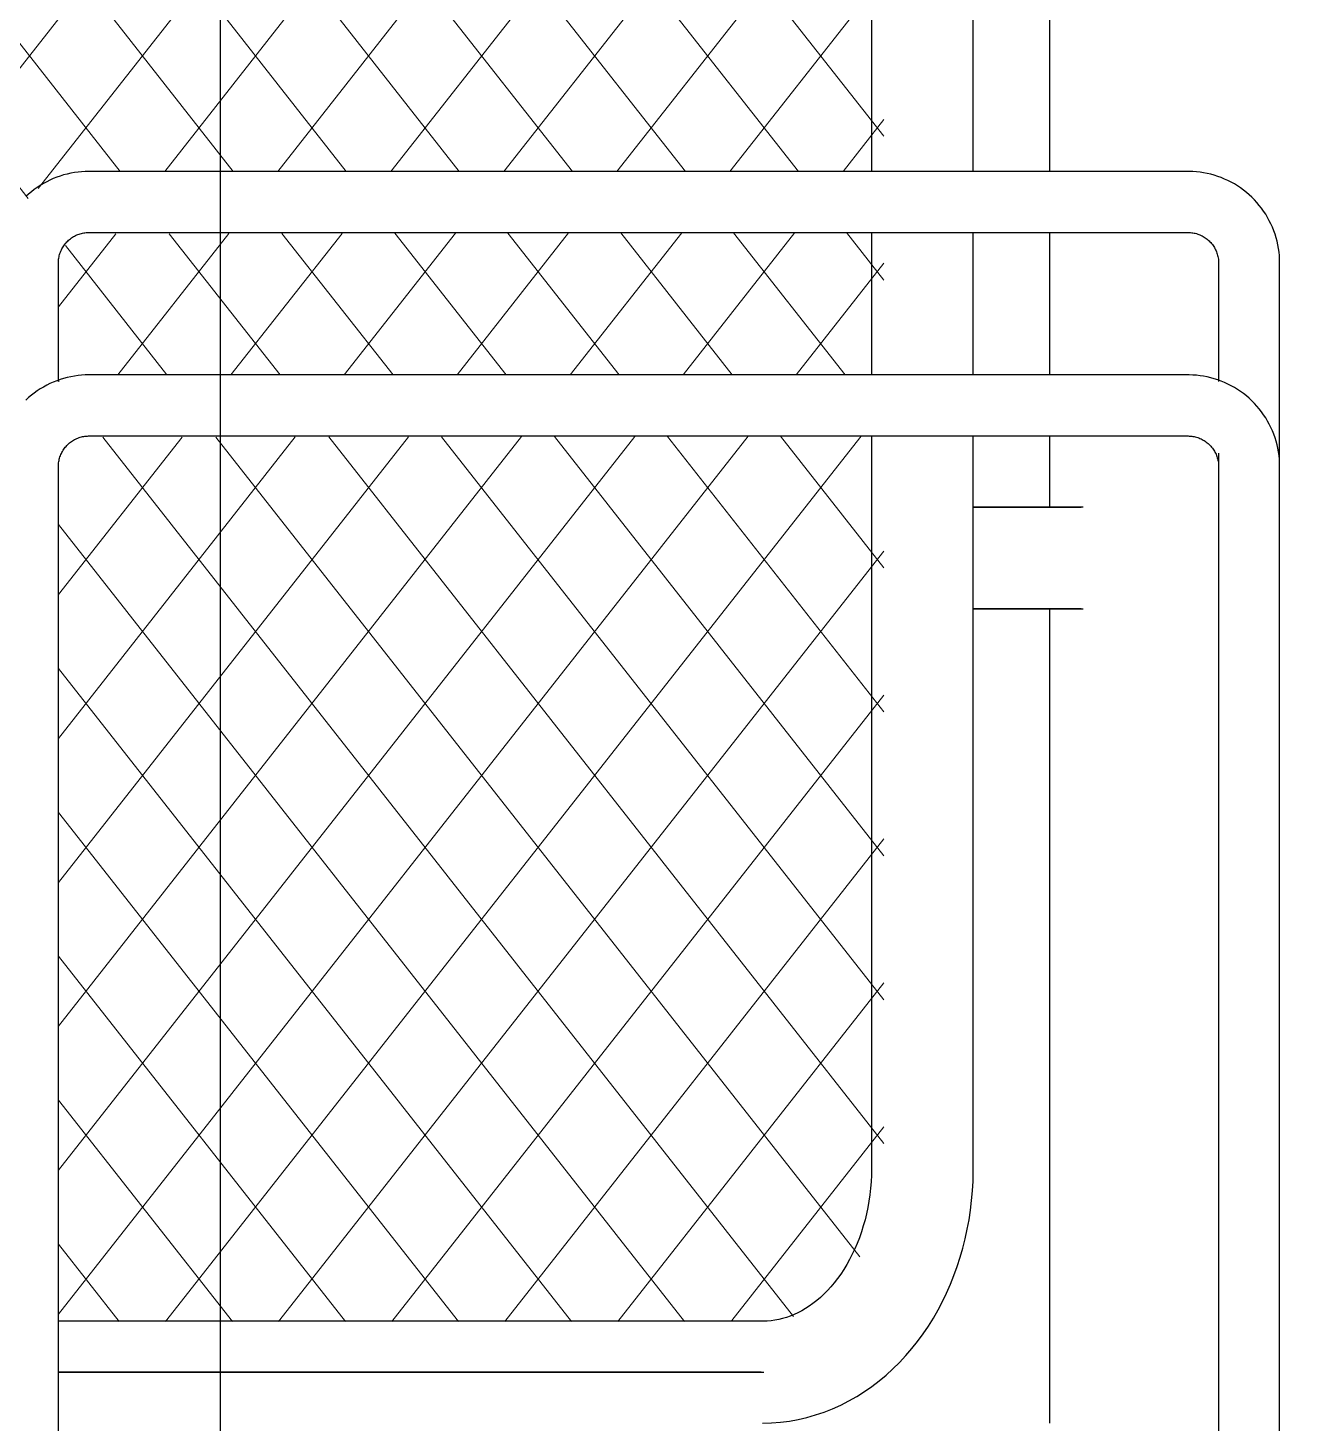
# Model space of a CAD drawing. Header units: millimetres. Extents: x 2519235 to 7246330, y 25937 to 201821.
# Drawn here: x 3124390 to 3125017, y 101490 to 102176 of the extents above; entities that cross this region are included whole.
import ezdxf
from ezdxf.enums import TextEntityAlignment as Align
from ezdxf.xclip import XClip

# ---------------------------------------------------------------- set-up
doc = ezdxf.new("R2010")
doc.units = ezdxf.units.MM
doc.header["$XCLIPFRAME"] = 0
doc.linetypes.add('TA_GL_005.00000', pattern=[13.75, 5, -1.25, 1.25, -1.25, 5])
for name, color, linetype in [('000 - 0_HIDE_OBJ_FRAMING_DEF_SUB_1', 7, 'Continuous'), ('000 - 0_SYM_DWG_GRID-BUBBLE_MAIN_COLOR_1', 7, 'Continuous'), ('000 - 0_SYM_DWG_GRIDLINE_MAIN_COLOR_251', 7, 'Continuous')]:
    doc.layers.add(name, color=color, linetype=linetype)
doc.styles.add('Arial', font='arial.ttf', dxfattribs={"height": 299.9999999999997})
doc.styles.add('TA', font='', dxfattribs={"height": 4.5})
doc.styles.get('TA').set_extended_font_data('Cordia New')

# ---------------------------------------------------------------- blocks, each defined once
blk = doc.blocks.new('DPA_U BICYCLE PARKING 900 - DPA_U BICYCLE PARKING_650mm-30260349-ENTRANCE 1 - ELEVATION 4')
at = {"layer": '000 - 0_HIDE_OBJ_FRAMING_DEF_SUB_1', "color": 7}
for p, q in [((-3018767.303781496, 102005.0000000001), (-3019307.303781496, 102005.0000000001)), ((-3019307.303781496, 101975.0000000001), (-3018767.303781496, 101975.0000000001)), ((-3019322.303781496, 101097.8225807195), (-3019322.303781496, 101960.0000000001)), ((-3018752.303781496, 101960.0000000001), (-3018752.303781496, 101097.8225807195)), ((-3018722.303781496, 101097.8225807195), (-3018722.303781496, 101960.0000000001))]:
    blk.add_line(p, q, dxfattribs=at)
at = {"layer": '000 - 0_HIDE_OBJ_FRAMING_DEF_SUB_1', "color": 7, "flags": 128}
for points in [[(-3019307.303781496, 102005.0000000001), (-3019309.103301535, 102004.9640047998), (-3019310.899942725, 102004.8560767837), (-3019312.690830824, 102004.6763886135), (-3019314.473100794, 102004.425227752), (-3019316.243901382, 102004.1029960029), (-3019318.000399685, 102003.7102088684), (-3019319.739785681, 102003.2474947241), (-3019321.459276724, 102002.7155938138), (-3019323.156121994, 102002.1153570656), (-3019324.8276069, 102001.4477447302), (-3019326.471057424, 102000.713824845), (-3019328.083844395, 101999.9147715251), (-3019329.6633877, 101999.0518630856), (-3019331.207160403, 101998.1264799957), (-3019332.712692799, 101997.140102671), (-3019334.177576358, 101996.0943091049), (-3019335.599467577, 101994.9907723439), (-3019336.976091735, 101993.8312578114), (-3019338.305246526, 101992.6176204834)], [(-3018722.303781496, 101960.0000000001), (-3018722.339776697, 101961.7995200385), (-3018722.447704712, 101963.5961612287), (-3018722.627392882, 101965.3870493281), (-3018722.878553744, 101967.1693192977), (-3018723.200785493, 101968.9401198858), (-3018723.593572628, 101970.6966181893), (-3018724.056286772, 101972.4360041855), (-3018724.588187683, 101974.1554952278), (-3018725.188424431, 101975.8523404974), (-3018725.856036766, 101977.5238254039), (-3018726.589956651, 101979.167275928), (-3018727.389009971, 101980.7800628994), (-3018728.251918411, 101982.359606203), (-3018729.1773015, 101983.9033789065), (-3018730.163678825, 101985.4089113028), (-3018731.209472391, 101986.8737948614), (-3018732.313009153, 101988.2956860809), (-3018733.472523685, 101989.6723102388), (-3018734.686161013, 101991.00146503), (-3018735.951979576, 101992.2810240906), (-3018737.267954333, 101993.5089403988), (-3018738.631980008, 101994.6832495505), (-3018740.041874447, 101995.8020729017), (-3018741.495382123, 101996.8636205736), (-3018742.990177732, 101997.8661943164), (-3018744.523869921, 101998.808190226), (-3018746.094005108, 101999.6881013099), (-3018747.698071414, 102000.504519898), (-3018749.333502673, 102001.2561398948), (-3018750.997682545, 102001.9417588686), (-3018752.687948697, 102002.5602799753), (-3018754.401597063, 102003.1107137131), (-3018756.135886172, 102003.5921795054), (-3018757.888041531, 102004.0039071097), (-3018759.655260066, 102004.3452378496), (-3018761.434714603, 102004.6156256687), (-3018763.223558396, 102004.8146380042), (-3018765.018929674, 102004.941956479), (-3018766.817956229, 102004.9973774104), (-3018767.303781496, 102005.0000000001)], [(-3019322.303781496, 101960.0000000001), (-3019322.291783096, 101960.5998400129), (-3019322.255807091, 101961.1987204096), (-3019322.195911034, 101961.7956831094), (-3019322.112190747, 101962.3897730993), (-3019322.004780164, 101962.980039962), (-3019321.873851119, 101963.5655393965), (-3019321.719613071, 101964.1453347285), (-3019321.542312768, 101964.7184984093), (-3019321.342233852, 101965.2841134992), (-3019321.119696407, 101965.8412751347), (-3019320.875056445, 101966.389091976), (-3019320.608705338, 101966.9266876332), (-3019320.321069191, 101967.4532020677), (-3019320.012608162, 101967.9677929689), (-3019319.68381572, 101968.469637101), (-3019319.335217865, 101968.9579316205), (-3019318.967372277, 101969.4318953604), (-3019318.580867433, 101969.8907700796), (-3019318.176321657, 101970.3338216767), (-3019317.754382136, 101970.7603413636), (-3019317.315723884, 101971.1696467996), (-3019316.861048659, 101971.5610831836), (-3019316.391083846, 101971.9340243006), (-3019315.906581287, 101972.2878735246), (-3019315.408316085, 101972.6220647722), (-3019314.897085355, 101972.9360634087), (-3019314.373706959, 101973.2293671033), (-3019313.839018191, 101973.5015066327), (-3019313.293874437, 101973.7520466316), (-3019312.739147814, 101973.9805862896), (-3019312.175725763, 101974.1867599918), (-3019311.60450964, 101974.3702379044), (-3019311.026413271, 101974.5307265018), (-3019310.442361484, 101974.6679690366), (-3019309.85328864, 101974.7817459499), (-3019309.260137127, 101974.8718752229), (-3019308.663855864, 101974.9382126681), (-3019308.06539877, 101974.9806521597), (-3019307.465723252, 101974.9991258035), (-3019307.303781496, 101975.0000000001)], [(-3018767.303781496, 101975.0000000001), (-3018766.703941484, 101974.9880016), (-3018766.105061086, 101974.9520255946), (-3018765.508098387, 101974.8921295379), (-3018764.914008397, 101974.8084092507), (-3018764.323741534, 101974.7009986677), (-3018763.7382421, 101974.5700696228), (-3018763.158446768, 101974.4158315747), (-3018762.585283087, 101974.2385312713), (-3018762.019667997, 101974.0384523552), (-3018761.462506362, 101973.8159149101), (-3018760.91468952, 101973.5712749484), (-3018760.377093863, 101973.3049238418), (-3018759.850579428, 101973.0172876952), (-3018759.335988527, 101972.7088266653), (-3018758.834144395, 101972.3800342237), (-3018758.345849876, 101972.0314363683), (-3018757.871886136, 101971.6635907813), (-3018757.413011416, 101971.2770859372), (-3018756.969959819, 101970.8725401612), (-3018756.543440133, 101970.4506006403), (-3018756.134134697, 101970.0119423877), (-3018755.742698313, 101969.557267163), (-3018755.369757196, 101969.0873023497), (-3018755.015907972, 101968.6027997911), (-3018754.681716724, 101968.1045345881), (-3018754.367718088, 101967.5933038586), (-3018754.074414393, 101967.0699254627), (-3018753.802274864, 101966.5352366942), (-3018753.551734865, 101965.9900929412), (-3018753.323195207, 101965.4353663172), (-3018753.117021505, 101964.8719442666), (-3018752.933543592, 101964.3007281445), (-3018752.773054995, 101963.7226317748), (-3018752.63581246, 101963.1385799884), (-3018752.522035547, 101962.5495071436), (-3018752.431906273, 101961.9563556311), (-3018752.365568828, 101961.360074367), (-3018752.323129337, 101960.7616172741), (-3018752.304655693, 101960.1619417559), (-3018752.303781496, 101960.0000000001)]]:
    blk.add_lwpolyline(points, dxfattribs=at)
blk = doc.blocks.new('DPA_CP_Fence Type D - Fence Post Left w MRTA Logo-V120-ENTRANCE 1 - ELEVATION 4')
at = {"layer": '000 - 0_HIDE_OBJ_FRAMING_DEF_SUB_1', "lineweight": 9}
h = blk.add_hatch(dxfattribs=at)
h.set_pattern_fill('FP_23', style=0, pattern_type=2)
h.set_pattern_definition([(51.85, (-3020330.769, 101490), (-27.77149430909635, 35.35504276393721), []), (128.15, (-3020330.769, 101490), (-27.77149430909634, -35.35504276393721), [])])
h.paths.add_polyline_path([(-3021682.379567111, 101539.1481456574), (-3021682.379567111, 101539.8683475026), (-3019352.303781496, 101539.8683475026), (-3019351.182125402, 102064.4264273046), (-3019348.22039104, 102077.8192616558), (-3019344.106700656, 102084.8357414352), (-3019329.803781496, 102098.9711431704), (-3019320.612788089, 102102.1745164301), (-3019311.707600272, 102103.881462313), (-3019307.303781496, 102105.0000000001), (-3018916.756668149, 102105.0000000001), (-3018917.478937221, 103072.5087587561), (-3018919.771183112, 103087.0878403286), (-3018926.176761816, 103105.5756477891), (-3018938.626655985, 103122.6968708507), (-3018950.085117194, 103132.2976783485), (-3018963.109637776, 103138.2563912745), (-3018975.772952451, 103140.1316524977), (-3021692.020658041, 103139.2062433373), (-3021699.715381144, 103137.2235807945), (-3021713.950414502, 103128.7064903297), (-3021725.262977298, 103115.2800644462), (-3021732.92486872, 103099.989698105), (-3021738.449277586, 103081.2258497093), (-3021740.108532513, 103065.0000000001), (-3021739.47441929, 101608.918126649), (-3021736.408153954, 101590.6062567752), (-3021728.765555662, 101570.6273322459), (-3021719.248538653, 101556.2214747709), (-3021707.842752267, 101546.7571523268), (-3021697.755593234, 101541.4606447001), (-3021685.765000718, 101539.6573026992)])
h.paths.add_polyline_path([(-3019307.303781496, 101975.0000000001), (-3019307.303781496, 101975.5111126057), (-3019312.253020553, 101975.5111126057), (-3019311.044782341, 101974.7376453739)])
h.paths.add_polyline_path([(-3019016.617209412, 101539.8683475026), (-3018968.65611553, 101540.9600149602), (-3018960.920423225, 101542.3897984075), (-3018943.17367662, 101552.6322450373), (-3018931.827959555, 101565.3974078877), (-3018922.910293555, 101582.2976783485), (-3018918.310467044, 101597.9521659222), (-3018916.756668149, 101615.7769072299), (-3018916.756668149, 101975.0000000001), (-3019308.940124615, 101974.3222044876), (-3019318.110616482, 101970.6066017179), (-3019318.977858924, 101968.0294873819), (-3019322.303781496, 101960.0000000001), (-3019322.303781496, 101539.8683475026), (-3019054.715382411, 101539.8683475026)])
h.paths.add_polyline_path([(-3019307.303781496, 102075.0000000001), (-3019307.303781496, 102075.5111126057), (-3019312.253020553, 102075.5111126057), (-3019311.044782341, 102074.7376453739)])
h.paths.add_polyline_path([(-3019322.303781496, 102001.722241613), (-3019303.805138011, 102005.0000000001), (-3018916.756668149, 102005.0000000001), (-3018916.756668149, 102075.0000000001), (-3019308.940124615, 102074.3222044876), (-3019318.561889925, 102070.071913832), (-3019318.977858924, 102068.0294873819), (-3019322.303781496, 102060.0000000001), (-3019322.303781496, 102002.9903810568)])
h.paths.add_polyline_path([(-3019322.814894102, 102060.0000000001), (-3019322.303781496, 102060.0000000001), (-3019322.303781496, 102061.9028597453)])
h.paths.add_polyline_path([(-3020330.459548892, 102242.9999999411), (-3020387.245614428, 102242.9999999589), (-3020518.173807037, 102340.2286038531), (-3020386.879055248, 102436.9999999589), (-3020330.459548892, 102436.9999999589), (-3020463.073034595, 102340.0000000002), (-3020386.879055248, 102284.2679908232)])
at = {"layer": '000 - 0_HIDE_OBJ_FRAMING_DEF_SUB_1', "color": 7}
for p, q in [((-3018922.841313683, 103065.0000000001), (-3018922.841313683, 102104.8527829753)), ((-3018872.841313683, 102104.9001082166), (-3018872.841313683, 103065.0000000001)), ((-3018922.841313683, 102075.1472170248), (-3018922.841313683, 102004.8527829753)), ((-3018872.841313683, 102004.9001082166), (-3018872.841313683, 102075.0998917835)), ((-3018922.841313683, 101975.1472170248), (-3018922.841313683, 101615.0000000001)), ((-3018872.841313683, 101615.0000000001), (-3018872.841313683, 101975.0998917835)), ((-3018818.825758307, 101940), (-3018873.015495936, 101940)), ((-3018873.015495936, 101940), (-3018819.755880746, 101940)), ((-3018873.015495936, 101890), (-3018818.825758307, 101890)), ((-3018819.755880746, 101890), (-3018873.015495936, 101890)), ((-3018976.391807835, 101540.0000000001), (-3019322.303781495, 101540.0000000001)), ((-3019322.303781492, 101515), (-3018975.772952447, 101515)), ((-3018977.010663216, 101515), (-3019322.303781492, 101515))]:
    blk.add_line(p, q, dxfattribs=at)
at = {"layer": '000 - 0_HIDE_OBJ_FRAMING_DEF_SUB_1', "color": 7, "flags": 128}
for points in [[(-3018976.391807835, 101490.0000000002), (-3018971.978530042, 101490.1123748666), (-3018967.576077327, 101490.4490318951), (-3018963.195148258, 101491.0085802867), (-3018958.846194205, 101491.7887409657), (-3018954.539309752, 101492.7864022849), (-3018950.284138613, 101493.9976929571), (-3018946.08979815, 101495.4180678087), (-3018941.9648242, 101497.042401511), (-3018937.917136524, 101498.8650854402), (-3018933.954023898, 101500.8801231976), (-3018930.082146867, 101503.0812209972), (-3018926.307555471, 101505.4618699852), (-3018922.63571882, 101508.0154184868), (-3018919.071563348, 101510.735133076), (-3018915.619516644, 101513.6142481679), (-3018912.283554126, 101516.6460044905), (-3018909.067246206, 101519.8236772817), (-3018905.973804092, 101523.1405953855), (-3018903.006122825, 101526.5901525983), (-3018900.166820614, 101530.1658126748), (-3018897.458273889, 101533.8611093603), (-3018894.882647831, 101537.6696427183), (-3018892.441922383, 101541.5850728761), (-3018890.137913933, 101545.6011121459), (-3018887.972292965, 101549.7115163159), (-3018885.946598093, 101553.9100757401), (-3018884.062246905, 101558.1906067108), (-3018882.320544065, 101562.5469434686), (-3018880.722687099, 101566.972931092), (-3018879.269770292, 101571.4624194185), (-3018877.96278707, 101576.0092580741), (-3018876.802631204, 101580.6072926286), (-3018875.790097134, 101585.2503618496), (-3018874.925879695, 101589.932295991), (-3018874.210573426, 101594.6469160297), (-3018873.644671694, 101599.3880337431), (-3018873.228565754, 101604.1494525067), (-3018872.962543869, 101608.924968685), (-3018872.846790609, 101613.7083734797), (-3018872.841313683, 101615.0000000001)], [(-3018922.841313683, 101615.0000000001), (-3018922.891801313, 101611.7866026572), (-3018923.043115379, 101608.5797879929), (-3018923.294809577, 101605.386120589), (-3018923.646140674, 101602.2121287248), (-3018924.096069458, 101599.0642859551), (-3018924.64326214, 101595.9489923644), (-3018925.2860923, 101592.8725553961), (-3018926.022643493, 101589.8411701563), (-3018926.850712617, 101586.8608991035), (-3018927.76781427, 101583.937651044), (-3018928.771186241, 101581.0771593715), (-3018929.857796423, 101578.2849595101), (-3018931.024351391, 101575.5663655547), (-3018932.267307007, 101572.9264461411), (-3018933.582881357, 101570.3699996357), (-3018934.96707046, 101567.9015288031), (-3018936.415667138, 101565.5252151956), (-3018937.924283487, 101563.2448936151), (-3018939.488377376, 101561.0640271198), (-3018941.103283365, 101558.9856831922), (-3018942.764248366, 101557.0125118395), (-3018944.466472252, 101555.1467265653), (-3018946.205153464, 101553.3900893166), (-3018947.97553942, 101551.7439006565), (-3018949.77298122, 101550.2089965358), (-3018951.592991812, 101548.785753084), (-3018953.431306308, 101547.4741008212), (-3018955.283942703, 101546.2735495414), (-3018957.14726076, 101545.1832248357), (-3018959.018016391, 101544.2019167775), (-3018960.893408508, 101543.3281406755), (-3018962.77111512, 101542.560209035), (-3018964.649315524, 101541.8963129828), (-3018966.526695712, 101541.3346104817), (-3018968.402434748, 101540.8733177684), (-3018970.276170854, 101540.5107997145), (-3018972.147947085, 101540.2456543358), (-3018974.018137916, 101540.0767865697), (-3018975.887359442, 101540.0034667573), (-3018976.391807835, 101540.0000000001)]]:
    blk.add_lwpolyline(points, dxfattribs=at)
blk = doc.blocks.new('DPA_CP_Fence Type D - Fence Post Left w MRTA Logo-30277346-ENTRANCE 1 - ELEVATION 4')
at = {"layer": '000 - 0_HIDE_OBJ_FRAMING_DEF_SUB_1', "color": 7}
for p, q in [((-3018835.377948916, 102740.0000000002), (-3018835.377948916, 102104.9355674721)), ((-3018835.377948916, 102075.064432528), (-3018835.377948916, 102004.9355674721)), ((-3018835.377948916, 101975.064432528), (-3018835.377948916, 101940.0000000002)), ((-3018835.377948916, 101890.0000000001), (-3018835.377948916, 101490.0000000002))]:
    blk.add_line(p, q, dxfattribs=at)
blk = doc.blocks.new('DPA_U BICYCLE PARKING 900 - DPA_U BICYCLE PARKING_650mm-V204-ENTRANCE 1 - ELEVATION 4')
at = {"layer": '000 - 0_HIDE_OBJ_FRAMING_DEF_SUB_1', "color": 7}
for p, q in [((-3018767.303781496, 102105.0000000001), (-3019307.303781496, 102105.0000000001)), ((-3019307.303781496, 102075.0000000001), (-3018767.303781496, 102075.0000000001)), ((-3019322.303781496, 102001.722241613), (-3019322.303781496, 102060.0000000001)), ((-3018752.303781496, 102060.0000000001), (-3018752.303781496, 102001.702899613)), ((-3018722.303781496, 101190.0000000001), (-3018722.303781496, 102060.0000000001)), ((-3019322.303781496, 101190.0000000001), (-3019322.303781496, 101961.9028597453)), ((-3018752.303781496, 101966.4798349764), (-3018752.303781496, 101190.0000000001))]:
    blk.add_line(p, q, dxfattribs=at)
at = {"layer": '000 - 0_HIDE_OBJ_FRAMING_DEF_SUB_1', "color": 7, "flags": 128}
for points in [[(-3019307.303781496, 102105.0000000001), (-3019309.103301535, 102104.9640047998), (-3019310.899942725, 102104.8560767837), (-3019312.690830824, 102104.6763886135), (-3019314.473100794, 102104.425227752), (-3019316.243901382, 102104.1029960029), (-3019318.000399685, 102103.7102088684), (-3019319.739785681, 102103.247494724), (-3019321.459276724, 102102.7155938138), (-3019323.156121994, 102102.1153570656), (-3019324.8276069, 102101.4477447302), (-3019326.471057424, 102100.713824845), (-3019328.083844395, 102099.9147715251), (-3019329.6633877, 102099.0518630856), (-3019331.207160403, 102098.1264799957), (-3019332.712692799, 102097.140102671), (-3019334.177576358, 102096.0943091049), (-3019335.599467577, 102094.9907723439), (-3019336.976091735, 102093.8312578114), (-3019338.305246526, 102092.6176204834)], [(-3018722.303781496, 102060.0000000001), (-3018722.339776697, 102061.7995200385), (-3018722.447704712, 102063.5961612287), (-3018722.627392883, 102065.3870493281), (-3018722.878553744, 102067.1693192977), (-3018723.200785493, 102068.9401198858), (-3018723.593572628, 102070.6966181893), (-3018724.056286772, 102072.4360041855), (-3018724.588187683, 102074.1554952278), (-3018725.188424431, 102075.8523404974), (-3018725.856036766, 102077.523825404), (-3018726.589956651, 102079.167275928), (-3018727.389009971, 102080.7800628994), (-3018728.251918411, 102082.359606203), (-3018729.1773015, 102083.9033789065), (-3018730.163678825, 102085.4089113028), (-3018731.209472391, 102086.8737948614), (-3018732.313009153, 102088.2956860809), (-3018733.472523685, 102089.6723102388), (-3018734.686161013, 102091.00146503), (-3018735.951979576, 102092.2810240905), (-3018737.267954333, 102093.5089403988), (-3018738.631980008, 102094.6832495505), (-3018740.041874447, 102095.8020729017), (-3018741.495382123, 102096.8636205736), (-3018742.990177732, 102097.8661943164), (-3018744.523869921, 102098.808190226), (-3018746.094005108, 102099.6881013099), (-3018747.698071414, 102100.504519898), (-3018749.333502673, 102101.2561398948), (-3018750.997682545, 102101.9417588686), (-3018752.687948697, 102102.5602799753), (-3018754.401597063, 102103.1107137131), (-3018756.135886172, 102103.5921795054), (-3018757.888041531, 102104.0039071097), (-3018759.655260066, 102104.3452378495), (-3018761.434714603, 102104.6156256687), (-3018763.223558396, 102104.8146380043), (-3018765.018929674, 102104.941956479), (-3018766.817956229, 102104.9973774104), (-3018767.303781496, 102105.0000000001)], [(-3019322.303781496, 102060.0000000001), (-3019322.291783096, 102060.5998400129), (-3019322.255807091, 102061.1987204096), (-3019322.195911034, 102061.7956831094), (-3019322.112190747, 102062.3897730993), (-3019322.004780164, 102062.980039962), (-3019321.873851119, 102063.5655393965), (-3019321.719613071, 102064.1453347285), (-3019321.542312768, 102064.7184984093), (-3019321.342233852, 102065.2841134992), (-3019321.119696407, 102065.8412751347), (-3019320.875056445, 102066.3890919761), (-3019320.608705338, 102066.9266876332), (-3019320.321069191, 102067.4532020677), (-3019320.012608162, 102067.9677929689), (-3019319.68381572, 102068.469637101), (-3019319.335217865, 102068.9579316205), (-3019318.967372277, 102069.4318953603), (-3019318.580867433, 102069.8907700796), (-3019318.176321657, 102070.3338216767), (-3019317.754382136, 102070.7603413636), (-3019317.315723884, 102071.1696467996), (-3019316.861048659, 102071.5610831836), (-3019316.391083846, 102071.9340243006), (-3019315.906581287, 102072.2878735246), (-3019315.408316085, 102072.6220647722), (-3019314.897085355, 102072.9360634087), (-3019314.373706959, 102073.2293671033), (-3019313.839018191, 102073.5015066327), (-3019313.293874437, 102073.7520466316), (-3019312.739147814, 102073.9805862896), (-3019312.175725763, 102074.1867599918), (-3019311.60450964, 102074.3702379044), (-3019311.026413271, 102074.5307265018), (-3019310.442361484, 102074.6679690366), (-3019309.85328864, 102074.7817459499), (-3019309.260137127, 102074.8718752229), (-3019308.663855864, 102074.9382126681), (-3019308.06539877, 102074.9806521597), (-3019307.465723252, 102074.9991258035), (-3019307.303781496, 102075.0000000001)], [(-3018767.303781496, 102075.0000000001), (-3018766.703941484, 102074.9880016), (-3018766.105061086, 102074.9520255946), (-3018765.508098387, 102074.8921295379), (-3018764.914008397, 102074.8084092507), (-3018764.323741535, 102074.7009986677), (-3018763.7382421, 102074.5700696228), (-3018763.158446768, 102074.4158315747), (-3018762.585283087, 102074.2385312713), (-3018762.019667997, 102074.0384523552), (-3018761.462506362, 102073.8159149101), (-3018760.91468952, 102073.5712749484), (-3018760.377093863, 102073.3049238417), (-3018759.850579428, 102073.0172876952), (-3018759.335988527, 102072.7088266653), (-3018758.834144395, 102072.3800342237), (-3018758.345849876, 102072.0314363683), (-3018757.871886136, 102071.6635907813), (-3018757.413011416, 102071.2770859372), (-3018756.969959819, 102070.8725401612), (-3018756.543440133, 102070.4506006403), (-3018756.134134697, 102070.0119423877), (-3018755.742698313, 102069.5572671631), (-3018755.369757196, 102069.0873023497), (-3018755.015907972, 102068.6027997911), (-3018754.681716724, 102068.1045345881), (-3018754.367718088, 102067.5933038585), (-3018754.074414393, 102067.0699254627), (-3018753.802274864, 102066.5352366942), (-3018753.551734865, 102065.9900929412), (-3018753.323195207, 102065.4353663172), (-3018753.117021505, 102064.8719442666), (-3018752.933543592, 102064.3007281445), (-3018752.773054995, 102063.7226317749), (-3018752.63581246, 102063.1385799884), (-3018752.522035547, 102062.5495071436), (-3018752.431906273, 102061.9563556311), (-3018752.365568828, 102061.360074367), (-3018752.323129337, 102060.7616172741), (-3018752.304655693, 102060.1619417559), (-3018752.303781496, 102060.0000000001)]]:
    blk.add_lwpolyline(points, dxfattribs=at)
blk = doc.blocks.new('DPA_U BICYCLE PARKING 900 - DPA_U BICYCLE PARKING_650mm-V205-ENTRANCE 1 - ELEVATION 4')
at = {"layer": '000 - 0_HIDE_OBJ_FRAMING_DEF_SUB_1', "color": 7}
for p, q in [((-3018767.303781496, 102105.0000000001), (-3019307.303781496, 102105.0000000001)), ((-3019307.303781496, 102075.0000000001), (-3018768.262731989, 102075.0000000001)), ((-3018766.105061086, 102074.9520255946), (-3018765.508098387, 102074.8921295379)), ((-3019322.303781496, 102001.722241613), (-3019322.303781496, 102060.0000000001)), ((-3019322.255807091, 102061.1987204096), (-3019322.195911034, 102061.7956831094)), ((-3018752.303781496, 102060.0000000001), (-3018752.303781496, 102001.702899613)), ((-3018722.303781496, 101190.0000000001), (-3018722.303781496, 102060.0000000001)), ((-3019322.303781496, 101190.0000000001), (-3019322.303781496, 101961.9028597453)), ((-3018752.303781496, 101966.4798349764), (-3018752.303781496, 101190.0000000001))]:
    blk.add_line(p, q, dxfattribs=at)
at = {"layer": '000 - 0_HIDE_OBJ_FRAMING_DEF_SUB_1', "color": 7, "flags": 128}
for points in [[(-3019329.6633877, 102099.0518630856), (-3019331.207160403, 102098.1264799957), (-3019332.712692799, 102097.140102671), (-3019334.177576358, 102096.0943091049), (-3019335.599467577, 102094.9907723439), (-3019336.976091735, 102093.8312578114), (-3019338.305246526, 102092.6176204834)], [(-3019307.303781496, 102105.0000000001), (-3019309.103301535, 102104.9640047998), (-3019310.899942725, 102104.8560767837), (-3019312.690830824, 102104.6763886135), (-3019314.473100794, 102104.425227752), (-3019316.243901382, 102104.1029960029), (-3019318.000399685, 102103.7102088684), (-3019319.739785681, 102103.247494724), (-3019321.459276724, 102102.7155938138), (-3019323.156121994, 102102.1153570656), (-3019324.8276069, 102101.4477447302), (-3019326.471057424, 102100.713824845), (-3019328.083844395, 102099.9147715251)], [(-3018722.303781496, 102060.0000000001), (-3018722.339776697, 102061.7995200385), (-3018722.447704712, 102063.5961612287), (-3018722.627392883, 102065.3870493281), (-3018722.878553744, 102067.1693192977), (-3018723.200785493, 102068.9401198858), (-3018723.593572628, 102070.6966181893), (-3018724.056286772, 102072.4360041855), (-3018724.588187683, 102074.1554952278), (-3018725.188424431, 102075.8523404974), (-3018725.856036766, 102077.523825404), (-3018726.589956651, 102079.167275928), (-3018727.389009971, 102080.7800628994), (-3018728.251918411, 102082.359606203), (-3018729.1773015, 102083.9033789065), (-3018730.163678825, 102085.4089113028), (-3018731.209472391, 102086.8737948614), (-3018732.313009153, 102088.2956860809), (-3018733.472523685, 102089.6723102388), (-3018734.686161013, 102091.00146503), (-3018735.951979576, 102092.2810240905), (-3018737.267954333, 102093.5089403988), (-3018738.631980008, 102094.6832495505), (-3018740.041874447, 102095.8020729017), (-3018741.495382123, 102096.8636205736), (-3018742.990177732, 102097.8661943164), (-3018744.523869921, 102098.808190226), (-3018746.094005108, 102099.6881013099), (-3018747.698071414, 102100.504519898), (-3018749.333502673, 102101.2561398948), (-3018750.997682545, 102101.9417588686), (-3018752.687948697, 102102.5602799753), (-3018754.401597063, 102103.1107137131), (-3018756.135886172, 102103.5921795054), (-3018757.888041531, 102104.0039071097), (-3018759.655260066, 102104.3452378495), (-3018761.434714603, 102104.6156256687), (-3018763.223558396, 102104.8146380043), (-3018765.018929674, 102104.941956479), (-3018766.817956229, 102104.9973774104), (-3018767.303781496, 102105.0000000001)], [(-3019317.315723884, 102071.1696467996), (-3019316.861048659, 102071.5610831836), (-3019316.391083846, 102071.9340243006), (-3019316.260194308, 102072.0296175245)], [(-3018756.134134697, 102070.0119423877), (-3018755.742698313, 102069.5572671631), (-3018755.369757196, 102069.0873023497), (-3018755.015907972, 102068.6027997911)]]:
    blk.add_lwpolyline(points, dxfattribs=at)
blk = doc.blocks.new('A$C9a10139f')
at = {"layer": '000 - 0_HIDE_OBJ_FRAMING_DEF_SUB_1', "color": 7}
for name in ['DPA_CP_Fence Type D - Fence Post Left w MRTA Logo-V120-ENTRANCE 1 - ELEVATION 4', 'DPA_CP_Fence Type D - Fence Post Left w MRTA Logo-30277346-ENTRANCE 1 - ELEVATION 4', 'DPA_U BICYCLE PARKING 900 - DPA_U BICYCLE PARKING_650mm-V204-ENTRANCE 1 - ELEVATION 4', 'DPA_U BICYCLE PARKING 900 - DPA_U BICYCLE PARKING_650mm-V205-ENTRANCE 1 - ELEVATION 4', 'DPA_U BICYCLE PARKING 900 - DPA_U BICYCLE PARKING_650mm-V205-ENTRANCE 1 - ELEVATION 4', 'DPA_U BICYCLE PARKING 900 - DPA_U BICYCLE PARKING_650mm-V205-ENTRANCE 1 - ELEVATION 4', 'DPA_U BICYCLE PARKING 900 - DPA_U BICYCLE PARKING_650mm-V205-ENTRANCE 1 - ELEVATION 4', 'DPA_U BICYCLE PARKING 900 - DPA_U BICYCLE PARKING_650mm-V205-ENTRANCE 1 - ELEVATION 4', 'DPA_U BICYCLE PARKING 900 - DPA_U BICYCLE PARKING_650mm-30260349-ENTRANCE 1 - ELEVATION 4']:
    blk.add_blockref(name, (2976342.744531129, -103499.9999999986), dxfattribs=at)
blk = doc.blocks.new('*U971')
at = {"layer": '000 - 0_SYM_DWG_GRIDLINE_MAIN_COLOR_251', "color": 7, "linetype": 'ByBlock', "ltscale": 5}
blk.add_line((20.00000000000021, 0), (-348.8000000001022, 2.483552641312483e-14), dxfattribs=at)
at = {"color": 7, "style": 'TA', "flags": 1}
blk.add_attdef('LOCATION', (5.999999999999999, -6.000000000000001), '', height=4.5, rotation=270, dxfattribs=at)
at = {"layer": '000 - 0_SYM_DWG_GRID-BUBBLE_MAIN_COLOR_1', "color": 7, "style": 'Arial'}
blk.add_attdef('GRID-HEAD', text='', height=4, rotation=90, dxfattribs=at).set_placement((42.24999998541312, -1.776356839396423e-15), align=Align.MIDDLE_CENTER)
blk = doc.blocks.new('W-1-PP17-ENT1_REV02_20260415-163734_PP17_ENT1_ELE3_DIMS')
at = {"layer": '000 - 0_SYM_DWG_GRIDLINE_MAIN_COLOR_251', "color": 7, "linetype": 'TA_GL_005.00000', "xscale": 50, "yscale": 50, "zscale": 50, "rotation": 270}
blk.add_blockref('*U971', (-18300, 99999.99999999482), dxfattribs=at)

msp = doc.modelspace()

# ---------------------------------------------------------------- block references
at = {"color": 7}
ref = msp.add_blockref('W-1-PP17-ENT1_REV02_20260415-163734_PP17_ENT1_ELE3_DIMS', (3142784.512328178, 3.768946044147015e-09), dxfattribs=at)
XClip(ref).set_block_clipping_path([(-30746.207744210027, 96626.64955753225), (8009.33875038987, 118826.64890750403)])
ref = msp.add_blockref('A$C9a10139f', (3167384.512328175, 103500.0000000038), dxfattribs=at)
XClip(ref).set_block_clipping_path([(-44584.68299686769, -6873.350442467781), (-16596.207744206768, 14432.327169098906)])

doc.saveas('drawing.dxf')
